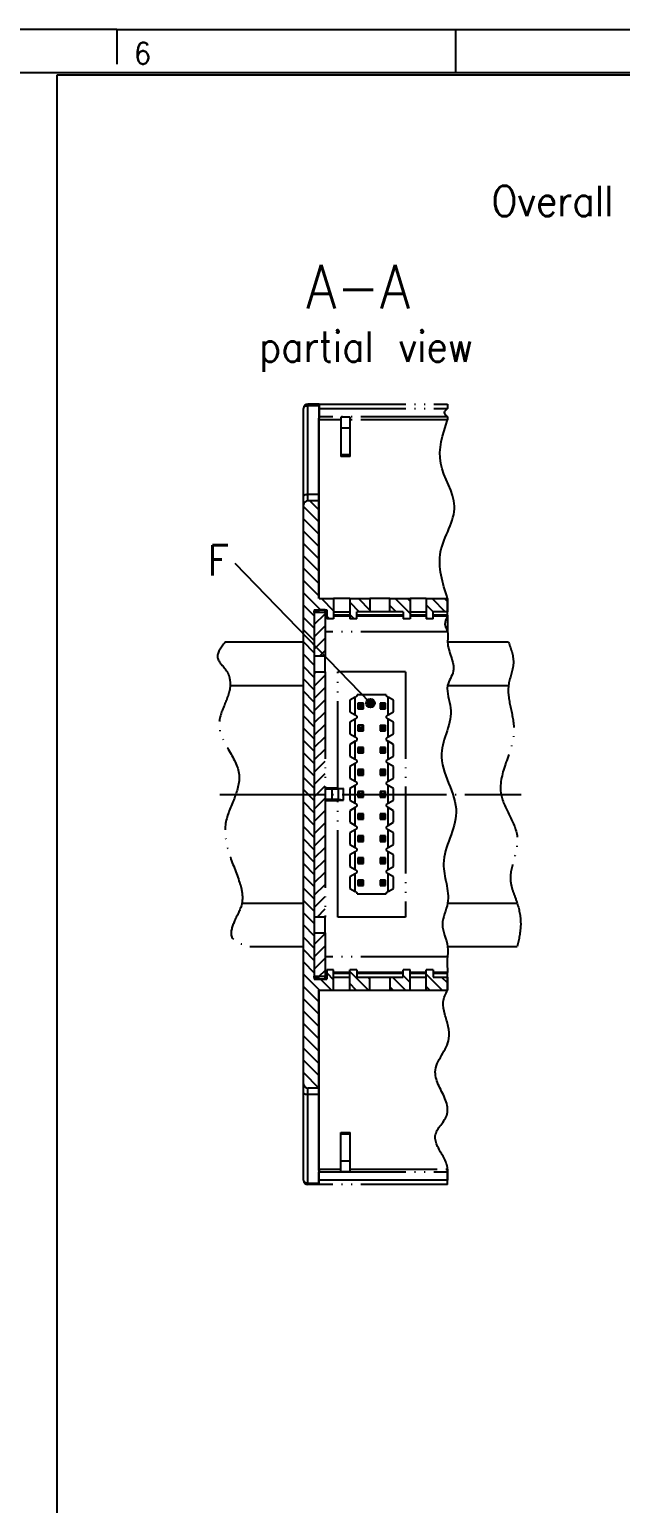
# Model space of a CAD drawing. Header units: millimetres. Extents: x -237 to 357, y 207 to 627.
# Drawn here: x 157 to 225, y 457.8 to 627.2 of the extents above; entities that cross this region are included whole.
import ezdxf

# ---------------------------------------------------------------- set-up
doc = ezdxf.new("R2010")
doc.units = ezdxf.units.MM
doc.linetypes.add('DOT_CENTER', pattern=[14, 12, -1, 0, -1])
doc.linetypes.add('PHANTOM', pattern=[13, 10, -1, 0, -1, 0, -1])
doc.layers.add('1', color=7, linetype='Continuous')
doc.styles.add('CONVERTER_11', font='txt.shx', dxfattribs={"width": 0.9})
doc.dimstyles.get("Standard").update_dxf_attribs({"dimtxt": 0.18, "dimasz": 0.18, "dimexe": 0.18, "dimexo": 0.0625, "dimgap": 0.09, "dimtad": 0, "dimtih": 1, "dimtoh": 1, "dimdec": 4, "dimzin": 0, "dimdsep": 46, "dimtxsty": 'Standard', "dimcen": 0.09, "dimadec": 0, "dimazin": 0, "dimtfac": 1, "dimtdec": 4, "dimtofl": 0, "dimtmove": 0, "dimatfit": 3, "dimfxl": 1, "dimtolj": 1, "dimtzin": 0, "dimarcsym": 0})
pattern_1 = [(225, (0, 0), (0.7071068, -0.7071068), [])]
pattern_2 = [(135, (0, 0), (-0.7071068, -0.7071068), [])]

# ---------------------------------------------------------------- blocks, each defined once
blk = doc.blocks.new('_rahmen__2', base_point=(352, 207.23))
at = {"layer": '1', "color": 2, "linetype": 'Continuous'}
for p, q in [((167, 627.23), (133, 627.23)), ((167, 627.23), (167, 623.23)), ((167, 627.23), (206, 627.23)), ((206, 627.23), (279, 627.23)), ((206, 622.23), (206, 627.23))]:
    blk.add_line(p, q, dxfattribs=at)
at = {"layer": '1', "color": 6, "linetype": 'Continuous'}
for p, q in [((206, 622.23), (133, 622.23)), ((279, 622.23), (206, 622.23))]:
    blk.add_line(p, q, dxfattribs=at)
at = {"layer": '1', "color": 7, "style": 'CONVERTER_11', "width": 0.9}
blk.add_text('6', height=2.5, dxfattribs=at).set_placement((169, 623.23))
blk = doc.blocks.new('A2I_HS_CD', base_point=(352, 207.23))
at = {"layer": '1'}
blk.add_blockref('_rahmen__2', (352, 207.23), dxfattribs=at)
blk = doc.blocks.new('PSTD_0_65x0_65_9-2_54_H_Select__00601676__3', base_point=(196.32, 539.3))
at = {"color": 2, "linetype": 'PHANTOM'}
for p, q in [((194.67, 550.63), (194.67, 550.73)), ((197.97, 550.73), (194.67, 550.73)), ((197.97, 550.73), (197.97, 550.63)), ((194.42, 550.48), (193.82, 550.13)), ((193.82, 550.13), (193.82, 548.79)), ((194.67, 550.63), (194.42, 550.48)), ((194.42, 548.44), (194.42, 550.48)), ((194.74, 549.78), (194.74, 549.14)), ((194.74, 549.78), (194.93, 549.58)), ((195.37, 549.78), (194.74, 549.78)), ((194.93, 549.33), (194.74, 549.14)), ((194.74, 549.14), (195.37, 549.14)), ((194.93, 549.58), (195.18, 549.58)), ((194.93, 549.33), (194.93, 549.58)), ((195.18, 549.33), (194.93, 549.33)), ((195.18, 549.58), (195.37, 549.78)), ((195.18, 549.58), (195.18, 549.33)), ((195.37, 549.14), (195.18, 549.33)), ((195.37, 549.14), (195.37, 549.78)), ((197.91, 549.78), (197.28, 549.78)), ((197.28, 549.78), (197.28, 549.14)), ((197.28, 549.78), (197.47, 549.58)), ((197.47, 549.33), (197.28, 549.14)), ((197.28, 549.14), (197.91, 549.14)), ((197.47, 549.58), (197.72, 549.58)), ((197.47, 549.33), (197.47, 549.58)), ((197.72, 549.33), (197.47, 549.33)), ((197.72, 549.58), (197.91, 549.78)), ((197.72, 549.58), (197.72, 549.33)), ((197.91, 549.14), (197.72, 549.33)), ((197.91, 549.14), (197.91, 549.78)), ((198.22, 550.48), (197.97, 550.63)), ((198.82, 550.13), (198.22, 550.48)), ((198.22, 548.44), (198.22, 550.48)), ((198.82, 548.79), (198.82, 550.13)), ((193.82, 548.79), (194.42, 548.44)), ((194.42, 547.94), (193.82, 547.59)), ((193.82, 547.59), (193.82, 546.25)), ((194.67, 548.29), (194.42, 548.44)), ((194.42, 547.94), (194.67, 548.09)), ((194.42, 545.9), (194.42, 547.94)), ((194.67, 548.09), (194.67, 548.29)), ((198.22, 548.44), (197.97, 548.29)), ((197.97, 548.29), (197.97, 548.09)), ((197.97, 548.09), (198.22, 547.94)), ((198.22, 548.44), (198.82, 548.79)), ((198.82, 547.59), (198.22, 547.94)), ((198.22, 545.9), (198.22, 547.94)), ((198.82, 546.25), (198.82, 547.59)), ((193.82, 546.25), (194.42, 545.9)), ((194.67, 545.75), (194.42, 545.9)), ((194.67, 545.55), (194.67, 545.75)), ((194.74, 547.24), (194.74, 546.6)), ((195.37, 547.24), (194.74, 547.24)), ((194.93, 547.04), (194.74, 547.24)), ((194.74, 546.6), (194.93, 546.79)), ((194.74, 546.6), (195.37, 546.6)), ((194.93, 546.79), (194.93, 547.04)), ((194.93, 547.04), (195.18, 547.04)), ((195.18, 546.79), (194.93, 546.79)), ((195.37, 547.24), (195.18, 547.04)), ((195.18, 547.04), (195.18, 546.79)), ((195.18, 546.79), (195.37, 546.6)), ((195.37, 546.6), (195.37, 547.24)), ((197.28, 547.24), (197.28, 546.6)), ((197.28, 547.24), (197.91, 547.24)), ((197.47, 547.04), (197.28, 547.24)), ((197.28, 546.6), (197.47, 546.79)), ((197.28, 546.6), (197.91, 546.6)), ((197.47, 547.04), (197.72, 547.04)), ((197.47, 546.79), (197.47, 547.04)), ((197.72, 546.79), (197.47, 546.79)), ((197.91, 547.24), (197.72, 547.04)), ((197.72, 547.04), (197.72, 546.79)), ((197.72, 546.79), (197.91, 546.6)), ((197.91, 546.6), (197.91, 547.24)), ((198.22, 545.9), (197.97, 545.75)), ((197.97, 545.75), (197.97, 545.55)), ((198.22, 545.9), (198.82, 546.25)), ((194.42, 545.4), (193.82, 545.05)), ((193.82, 545.05), (193.82, 543.71)), ((194.42, 545.4), (194.67, 545.55)), ((194.42, 543.36), (194.42, 545.4)), ((195.37, 544.7), (194.74, 544.7)), ((194.93, 544.5), (194.74, 544.7)), ((194.74, 544.7), (194.74, 544.06)), ((194.74, 544.06), (194.93, 544.25)), ((194.74, 544.06), (195.37, 544.06)), ((194.93, 544.5), (195.18, 544.5)), ((194.93, 544.25), (194.93, 544.5)), ((195.18, 544.25), (194.93, 544.25)), ((195.37, 544.7), (195.18, 544.5)), ((195.18, 544.5), (195.18, 544.25)), ((195.18, 544.25), (195.37, 544.06)), ((195.37, 544.06), (195.37, 544.7)), ((197.91, 544.7), (197.28, 544.7)), ((197.28, 544.7), (197.28, 544.06)), ((197.47, 544.5), (197.28, 544.7)), ((197.28, 544.06), (197.47, 544.25)), ((197.28, 544.06), (197.91, 544.06)), ((197.47, 544.5), (197.72, 544.5)), ((197.47, 544.25), (197.47, 544.5)), ((197.72, 544.25), (197.47, 544.25)), ((197.91, 544.7), (197.72, 544.5)), ((197.72, 544.5), (197.72, 544.25)), ((197.72, 544.25), (197.91, 544.06)), ((197.91, 544.06), (197.91, 544.7)), ((197.97, 545.55), (198.22, 545.4)), ((198.82, 545.05), (198.22, 545.4)), ((198.22, 543.36), (198.22, 545.4)), ((198.82, 543.71), (198.82, 545.05)), ((193.82, 543.71), (194.42, 543.36)), ((194.42, 542.86), (193.82, 542.51)), ((193.82, 542.51), (193.82, 541.17)), ((194.67, 543.21), (194.42, 543.36)), ((194.42, 542.86), (194.67, 543.01)), ((194.42, 540.82), (194.42, 542.86)), ((194.67, 543.01), (194.67, 543.21)), ((198.22, 543.36), (197.97, 543.21)), ((197.97, 543.21), (197.97, 543.01)), ((197.97, 543.01), (198.22, 542.86)), ((198.22, 543.36), (198.82, 543.71)), ((198.82, 542.51), (198.22, 542.86)), ((198.22, 540.82), (198.22, 542.86)), ((198.82, 541.17), (198.82, 542.51)), ((193.82, 541.17), (194.42, 540.82)), ((194.67, 540.67), (194.42, 540.82)), ((194.67, 540.47), (194.67, 540.67)), ((194.74, 542.16), (194.74, 541.52)), ((195.37, 542.16), (194.74, 542.16)), ((194.93, 541.96), (194.74, 542.16)), ((194.74, 541.52), (194.93, 541.71)), ((194.74, 541.52), (195.37, 541.52)), ((194.93, 541.96), (195.18, 541.96)), ((194.93, 541.71), (194.93, 541.96)), ((195.18, 541.71), (194.93, 541.71)), ((195.18, 541.96), (195.37, 542.16)), ((195.18, 541.96), (195.18, 541.71)), ((195.37, 541.52), (195.18, 541.71)), ((195.37, 541.52), (195.37, 542.16)), ((197.91, 542.16), (197.28, 542.16)), ((197.47, 541.96), (197.28, 542.16)), ((197.28, 542.16), (197.28, 541.52)), ((197.28, 541.52), (197.47, 541.71)), ((197.28, 541.52), (197.91, 541.52)), ((197.47, 541.71), (197.47, 541.96)), ((197.47, 541.96), (197.72, 541.96)), ((197.72, 541.71), (197.47, 541.71)), ((197.91, 542.16), (197.72, 541.96)), ((197.72, 541.96), (197.72, 541.71)), ((197.72, 541.71), (197.91, 541.52)), ((197.91, 541.52), (197.91, 542.16)), ((198.22, 540.82), (197.97, 540.67)), ((197.97, 540.67), (197.97, 540.47)), ((198.22, 540.82), (198.82, 541.17)), ((194.42, 540.32), (193.82, 539.97)), ((193.82, 539.97), (193.82, 538.63)), ((194.42, 540.32), (194.67, 540.47)), ((194.42, 538.28), (194.42, 540.32)), ((195.37, 539.62), (194.74, 539.62)), ((194.74, 539.62), (194.74, 538.98)), ((194.93, 539.42), (194.74, 539.62)), ((194.74, 538.98), (194.93, 539.17)), ((194.74, 538.98), (195.37, 538.98)), ((194.93, 539.17), (194.93, 539.42)), ((194.93, 539.42), (195.18, 539.42)), ((195.18, 539.17), (194.93, 539.17)), ((195.37, 539.62), (195.18, 539.42)), ((195.18, 539.42), (195.18, 539.17)), ((195.18, 539.17), (195.37, 538.98)), ((195.37, 538.98), (195.37, 539.62)), ((197.28, 539.62), (197.28, 538.98)), ((197.91, 539.62), (197.28, 539.62)), ((197.28, 539.62), (197.47, 539.42)), ((197.47, 539.17), (197.28, 538.98)), ((197.28, 538.98), (197.91, 538.98)), ((197.47, 539.17), (197.47, 539.42)), ((197.47, 539.42), (197.72, 539.42)), ((197.72, 539.17), (197.47, 539.17)), ((197.72, 539.42), (197.91, 539.62)), ((197.72, 539.42), (197.72, 539.17)), ((197.91, 538.98), (197.72, 539.17)), ((197.91, 538.98), (197.91, 539.62)), ((197.97, 540.47), (198.22, 540.32)), ((198.82, 539.97), (198.22, 540.32)), ((198.22, 538.28), (198.22, 540.32)), ((198.82, 538.63), (198.82, 539.97)), ((193.82, 538.63), (194.42, 538.28)), ((194.42, 537.78), (193.82, 537.43)), ((193.82, 537.43), (193.82, 536.09)), ((194.67, 538.13), (194.42, 538.28)), ((194.42, 537.78), (194.67, 537.93)), ((194.42, 535.74), (194.42, 537.78)), ((194.67, 537.93), (194.67, 538.13)), ((198.22, 538.28), (197.97, 538.13)), ((197.97, 538.13), (197.97, 537.93)), ((197.97, 537.93), (198.22, 537.78)), ((198.22, 538.28), (198.82, 538.63)), ((198.22, 535.74), (198.22, 537.78)), ((198.82, 537.43), (198.22, 537.78)), ((198.82, 536.09), (198.82, 537.43)), ((193.82, 536.09), (194.42, 535.74)), ((194.67, 535.59), (194.42, 535.74)), ((194.67, 535.39), (194.67, 535.59)), ((194.74, 537.08), (194.74, 536.44)), ((195.37, 537.08), (194.74, 537.08)), ((194.93, 536.88), (194.74, 537.08)), ((194.74, 536.44), (194.93, 536.63)), ((194.74, 536.44), (195.37, 536.44)), ((194.93, 536.63), (194.93, 536.88)), ((194.93, 536.88), (195.18, 536.88)), ((195.18, 536.63), (194.93, 536.63)), ((195.37, 537.08), (195.18, 536.88)), ((195.18, 536.88), (195.18, 536.63)), ((195.18, 536.63), (195.37, 536.44)), ((195.37, 536.44), (195.37, 537.08)), ((197.91, 537.08), (197.28, 537.08)), ((197.28, 537.08), (197.28, 536.44)), ((197.28, 537.08), (197.47, 536.88)), ((197.47, 536.63), (197.28, 536.44)), ((197.28, 536.44), (197.91, 536.44)), ((197.47, 536.63), (197.47, 536.88)), ((197.47, 536.88), (197.72, 536.88)), ((197.72, 536.63), (197.47, 536.63)), ((197.72, 536.88), (197.91, 537.08)), ((197.72, 536.88), (197.72, 536.63)), ((197.91, 536.44), (197.72, 536.63)), ((197.91, 536.44), (197.91, 537.08)), ((198.22, 535.74), (197.97, 535.59)), ((197.97, 535.59), (197.97, 535.39)), ((198.22, 535.74), (198.82, 536.09)), ((194.42, 535.24), (193.82, 534.89)), ((193.82, 534.89), (193.82, 533.55)), ((194.42, 535.24), (194.67, 535.39)), ((194.42, 533.2), (194.42, 535.24)), ((195.37, 534.54), (194.74, 534.54)), ((194.74, 534.54), (194.74, 533.9)), ((194.74, 534.54), (194.93, 534.34)), ((194.93, 534.09), (194.74, 533.9)), ((194.74, 533.9), (195.37, 533.9)), ((194.93, 534.34), (195.18, 534.34)), ((194.93, 534.09), (194.93, 534.34)), ((195.18, 534.09), (194.93, 534.09)), ((195.18, 534.34), (195.37, 534.54)), ((195.18, 534.34), (195.18, 534.09)), ((195.37, 533.9), (195.18, 534.09)), ((195.37, 533.9), (195.37, 534.54)), ((197.28, 534.54), (197.47, 534.34)), ((197.91, 534.54), (197.28, 534.54)), ((197.28, 534.54), (197.28, 533.9)), ((197.47, 534.09), (197.28, 533.9)), ((197.28, 533.9), (197.91, 533.9)), ((197.47, 534.09), (197.47, 534.34)), ((197.47, 534.34), (197.72, 534.34)), ((197.72, 534.09), (197.47, 534.09)), ((197.72, 534.34), (197.91, 534.54)), ((197.72, 534.34), (197.72, 534.09)), ((197.91, 533.9), (197.72, 534.09)), ((197.91, 533.9), (197.91, 534.54)), ((197.97, 535.39), (198.22, 535.24)), ((198.82, 534.89), (198.22, 535.24)), ((198.22, 533.2), (198.22, 535.24)), ((198.82, 533.55), (198.82, 534.89)), ((193.82, 533.55), (194.42, 533.2)), ((194.42, 532.7), (193.82, 532.35)), ((193.82, 532.35), (193.82, 531.01)), ((194.67, 533.05), (194.42, 533.2)), ((194.42, 532.7), (194.67, 532.85)), ((194.42, 530.66), (194.42, 532.7)), ((194.67, 532.85), (194.67, 533.05)), ((198.22, 533.2), (197.97, 533.05)), ((197.97, 533.05), (197.97, 532.85)), ((197.97, 532.85), (198.22, 532.7)), ((198.22, 533.2), (198.82, 533.55)), ((198.22, 530.66), (198.22, 532.7)), ((198.82, 532.35), (198.22, 532.7)), ((198.82, 531.01), (198.82, 532.35)), ((193.82, 531.01), (194.42, 530.66)), ((194.67, 530.51), (194.42, 530.66)), ((194.67, 530.31), (194.67, 530.51)), ((194.74, 532), (194.74, 531.36)), ((194.74, 532), (194.93, 531.8)), ((195.37, 532), (194.74, 532)), ((194.93, 531.55), (194.74, 531.36)), ((194.74, 531.36), (195.37, 531.36)), ((194.93, 531.55), (194.93, 531.8)), ((194.93, 531.8), (195.18, 531.8)), ((195.18, 531.55), (194.93, 531.55)), ((195.18, 531.8), (195.37, 532)), ((195.18, 531.8), (195.18, 531.55)), ((195.37, 531.36), (195.18, 531.55)), ((195.37, 531.36), (195.37, 532)), ((197.91, 532), (197.28, 532)), ((197.28, 532), (197.28, 531.36)), ((197.28, 532), (197.47, 531.8)), ((197.47, 531.55), (197.28, 531.36)), ((197.28, 531.36), (197.91, 531.36)), ((197.47, 531.8), (197.72, 531.8)), ((197.47, 531.55), (197.47, 531.8)), ((197.72, 531.55), (197.47, 531.55)), ((197.72, 531.8), (197.91, 532)), ((197.72, 531.8), (197.72, 531.55)), ((197.91, 531.36), (197.72, 531.55)), ((197.91, 531.36), (197.91, 532)), ((198.22, 530.66), (197.97, 530.51)), ((197.97, 530.51), (197.97, 530.31)), ((198.22, 530.66), (198.82, 531.01)), ((194.42, 530.16), (193.82, 529.81)), ((193.82, 529.81), (193.82, 528.47)), ((194.42, 530.16), (194.67, 530.31)), ((194.42, 528.12), (194.42, 530.16)), ((195.37, 529.46), (194.74, 529.46)), ((194.74, 529.46), (194.74, 528.82)), ((194.74, 529.46), (194.93, 529.26)), ((194.93, 529.01), (194.74, 528.82)), ((194.74, 528.82), (195.37, 528.82)), ((194.93, 529.26), (195.18, 529.26)), ((194.93, 529.01), (194.93, 529.26)), ((195.18, 529.01), (194.93, 529.01)), ((195.18, 529.26), (195.37, 529.46)), ((195.18, 529.26), (195.18, 529.01)), ((195.37, 528.82), (195.18, 529.01)), ((195.37, 528.82), (195.37, 529.46)), ((197.91, 529.46), (197.28, 529.46)), ((197.28, 529.46), (197.28, 528.82)), ((197.28, 529.46), (197.47, 529.26)), ((197.47, 529.01), (197.28, 528.82)), ((197.28, 528.82), (197.91, 528.82)), ((197.47, 529.01), (197.47, 529.26)), ((197.47, 529.26), (197.72, 529.26)), ((197.72, 529.01), (197.47, 529.01)), ((197.72, 529.26), (197.91, 529.46)), ((197.72, 529.26), (197.72, 529.01)), ((197.91, 528.82), (197.72, 529.01)), ((197.91, 528.82), (197.91, 529.46)), ((197.97, 530.31), (198.22, 530.16)), ((198.22, 528.12), (198.22, 530.16)), ((198.82, 529.81), (198.22, 530.16)), ((198.82, 528.47), (198.82, 529.81)), ((193.82, 528.47), (194.42, 528.12)), ((194.42, 528.12), (194.67, 527.97)), ((194.67, 527.87), (194.67, 527.97)), ((194.67, 527.87), (197.97, 527.87)), ((197.97, 527.97), (198.22, 528.12)), ((197.97, 527.97), (197.97, 527.87)), ((198.22, 528.12), (198.82, 528.47))]:
    blk.add_line(p, q, dxfattribs=at)
blk = doc.blocks.new('BC_161_6_GEH-UT_HBUS__H_Select__00449163__4', base_point=(197.37, 539.24))
at = {"linetype": 'Continuous'}
h = blk.add_hatch(dxfattribs=at)
h.set_pattern_fill('_USER', color=2, angle=225, pattern_type=0)
h.set_pattern_definition(pattern_1)
h.paths.add_polyline_path([(190.97, 557.97), (190.97, 555.2), (189.72, 555.2), (189.72, 557.4), (189.72, 560.2), (190.97, 560.2), (190.97, 559.9), (190.97, 559.77)])
h = blk.add_hatch(dxfattribs=at)
h.set_pattern_fill('_USER', color=2, angle=225, pattern_type=0)
h.set_pattern_definition(pattern_1)
h.paths.add_polyline_path([(189.72, 525.2), (189.72, 553.4), (190.97, 553.4), (190.97, 540.02), (190.97, 539.9), (190.97, 538.7), (190.97, 538.57), (190.97, 525.2)])
h = blk.add_hatch(dxfattribs=at)
h.set_pattern_fill('_USER', color=2, angle=225, pattern_type=0)
h.set_pattern_definition(pattern_1)
h.paths.add_polyline_path([(190.97, 518.7), (190.97, 518.83), (190.97, 520.63), (190.97, 523.4), (189.72, 523.4), (189.72, 521.2), (189.72, 518.39), (190.97, 518.39)])
at = {"color": 7, "linetype": 'Continuous'}
for p, q in [((188.47, 573.56), (188.47, 583.65)), ((190.27, 584.15), (188.97, 584.15)), ((190.27, 584.15), (190.27, 583.97)), ((190.27, 583.97), (190.27, 583.65)), ((190.27, 583.65), (190.27, 582.68)), ((190.27, 582.68), (190.27, 582.54)), ((190.27, 582.36), (190.27, 582.54)), ((190.27, 573.81), (190.27, 582.36)), ((188.47, 572.55), (188.47, 573.56)), ((190.27, 573.05), (190.27, 573.81)), ((190.27, 561.8), (190.27, 573.05)), ((188.47, 558.82), (188.47, 572.55)), ((190.27, 560.34), (189.72, 560.34)), ((189.72, 560.2), (189.72, 560.34)), ((189.72, 560.2), (189.72, 557.4)), ((190.27, 560.5), (190.27, 560.52)), ((190.97, 560.5), (190.27, 560.5)), ((190.27, 560.34), (190.27, 560.5)), ((190.97, 560.2), (190.97, 560.5)), ((191.15, 559.9), (190.97, 559.9)), ((193.8, 559.9), (191.95, 559.9)), ((199.95, 559.9), (194.6, 559.9)), ((202.6, 559.9), (200.75, 559.9)), ((205.07, 559.9), (203.4, 559.9)), ((188.47, 519.77), (188.47, 558.82)), ((189.72, 557.4), (189.72, 555.2)), ((189.72, 555.2), (189.72, 554.8)), ((189.72, 554.8), (189.72, 553.4)), ((189.72, 553.4), (189.72, 525.2)), ((189.72, 525.2), (189.72, 523.8)), ((189.72, 523.8), (189.72, 523.4)), ((189.72, 523.4), (189.72, 521.2)), ((189.72, 521.2), (189.72, 518.39)), ((188.47, 506.05), (188.47, 519.77)), ((191.15, 518.7), (190.97, 518.7)), ((193.8, 518.7), (191.95, 518.7)), ((199.95, 518.7), (194.6, 518.7)), ((202.6, 518.7), (200.75, 518.7)), ((205.07, 518.7), (203.4, 518.7)), ((189.72, 518.25), (189.72, 518.39)), ((190.27, 518.25), (189.72, 518.25)), ((190.27, 518.1), (190.27, 518.25)), ((190.27, 518.08), (190.27, 518.1)), ((190.27, 518.1), (190.97, 518.1)), ((190.27, 505.55), (190.27, 516.8)), ((190.97, 518.1), (190.97, 518.39)), ((188.47, 505.03), (188.47, 506.05)), ((188.47, 494.95), (188.47, 505.03)), ((190.27, 504.79), (190.27, 505.55)), ((190.27, 496.23), (190.27, 504.79)), ((190.27, 496.06), (190.27, 496.23)), ((190.27, 496.06), (190.27, 495.92)), ((190.27, 494.95), (190.27, 495.92)), ((190.27, 494.63), (190.27, 494.95)), ((190.27, 494.45), (188.97, 494.45)), ((190.27, 494.45), (190.27, 494.63))]:
    blk.add_line(p, q, dxfattribs=at)
at = {"color": 2, "linetype": 'Continuous'}
for p, q in [((188.97, 583.97), (188.97, 584.15)), ((188.97, 573.81), (188.97, 583.97)), ((188.97, 573.05), (188.97, 573.81)), ((205.07, 560.3), (205.07, 561.8)), ((191.15, 559.77), (190.97, 559.77)), ((193.8, 559.77), (191.95, 559.77)), ((199.95, 559.77), (194.6, 559.77)), ((202.6, 559.77), (200.75, 559.77)), ((205.07, 559.77), (203.4, 559.77)), ((205.07, 559.9), (205.07, 560.3)), ((205.07, 559.9), (205.07, 559.77)), ((205.07, 559.77), (205.07, 557.97)), ((191.15, 518.83), (190.97, 518.83)), ((193.8, 518.83), (191.95, 518.83)), ((199.95, 518.83), (194.6, 518.83)), ((202.6, 518.83), (200.75, 518.83)), ((205.07, 518.83), (203.4, 518.83)), ((205.07, 518.7), (205.07, 518.83)), ((205.07, 518.3), (205.07, 518.7)), ((205.07, 516.8), (205.07, 518.3)), ((188.97, 504.79), (188.97, 505.55)), ((188.97, 494.63), (188.97, 504.79)), ((205.07, 494.95), (190.27, 494.95)), ((205.07, 496.23), (205.07, 495.92)), ((205.07, 495.92), (205.07, 494.95)), ((205.07, 494.45), (205.07, 494.95)), ((188.97, 494.45), (188.97, 494.63))]:
    blk.add_line(p, q, dxfattribs=at)
at = {"color": 2, "linetype": 'PHANTOM'}
for p, q in [((190.27, 584.15), (205.07, 584.15)), ((190.27, 583.65), (205.07, 583.65)), ((205.07, 584.15), (205.07, 583.65)), ((205.07, 582.68), (190.27, 582.68)), ((192.77, 582.36), (190.27, 582.36)), ((193.87, 582.65), (192.77, 582.65)), ((192.77, 582.65), (192.77, 582.36)), ((192.77, 582.36), (192.77, 581.45)), ((192.77, 581.45), (192.77, 578.34)), ((192.77, 581.45), (193.87, 581.45)), ((193.87, 582.36), (193.87, 582.65)), ((205.07, 582.36), (193.87, 582.36)), ((193.87, 581.45), (193.87, 582.36)), ((193.87, 578.34), (193.87, 581.45)), ((205.07, 582.68), (205.07, 582.36)), ((192.77, 578.34), (192.77, 578.15)), ((193.87, 578.34), (192.77, 578.34)), ((193.87, 578.15), (192.77, 578.15)), ((193.87, 578.15), (193.87, 578.34)), ((190.97, 560.2), (189.72, 560.2)), ((190.97, 560.2), (190.97, 559.9)), ((190.97, 559.9), (190.97, 559.77)), ((190.97, 559.77), (190.97, 557.97)), ((190.97, 557.97), (190.97, 555.2)), ((205.07, 557.97), (190.97, 557.97)), ((190.97, 555.2), (189.72, 555.2)), ((190.97, 553.4), (190.97, 555.2)), ((189.72, 553.4), (190.97, 553.4)), ((190.97, 553.4), (190.97, 540.02)), ((200.22, 553.4), (192.42, 553.4)), ((192.42, 540.02), (192.42, 553.4)), ((200.22, 553.4), (200.22, 525.2)), ((192.42, 540.02), (190.97, 540.02)), ((190.97, 540.02), (190.97, 539.9)), ((191.77, 539.9), (190.97, 539.9)), ((190.97, 539.9), (190.97, 538.7)), ((192.47, 539.9), (191.77, 539.9)), ((191.77, 538.7), (191.77, 539.9)), ((192.42, 539.96), (192.42, 540.02)), ((192.42, 539.96), (193.09, 539.96)), ((193.09, 539.96), (192.47, 539.9)), ((192.47, 539.9), (192.47, 538.7)), ((193.09, 538.64), (193.09, 539.96)), ((191.77, 538.7), (190.97, 538.7)), ((190.97, 538.7), (190.97, 538.57)), ((192.42, 538.57), (190.97, 538.57)), ((190.97, 538.57), (190.97, 525.2)), ((192.47, 538.7), (191.77, 538.7)), ((192.42, 538.64), (193.09, 538.64)), ((192.42, 538.57), (192.42, 538.64)), ((192.42, 525.2), (192.42, 538.57)), ((193.09, 538.64), (192.47, 538.7)), ((190.97, 525.2), (189.72, 525.2)), ((190.97, 523.4), (190.97, 525.2)), ((200.22, 525.2), (192.42, 525.2)), ((189.72, 523.4), (190.97, 523.4)), ((190.97, 523.4), (190.97, 520.63)), ((205.07, 520.63), (190.97, 520.63)), ((190.97, 520.63), (190.97, 518.83)), ((190.97, 518.83), (190.97, 518.7)), ((190.97, 518.7), (190.97, 518.39)), ((189.72, 518.39), (190.97, 518.39)), ((192.77, 500.26), (192.77, 500.45)), ((192.77, 500.45), (193.87, 500.45)), ((192.77, 497.15), (192.77, 500.26)), ((193.87, 500.26), (192.77, 500.26)), ((193.87, 500.26), (193.87, 500.45)), ((193.87, 497.15), (193.87, 500.26)), ((193.87, 497.15), (192.77, 497.15)), ((192.77, 496.23), (192.77, 497.15)), ((193.87, 496.23), (193.87, 497.15)), ((190.27, 496.23), (192.77, 496.23)), ((190.27, 495.92), (205.07, 495.92)), ((192.77, 495.95), (192.77, 496.23)), ((192.77, 495.95), (193.87, 495.95)), ((193.87, 495.95), (193.87, 496.23)), ((193.87, 496.23), (205.07, 496.23)), ((205.07, 494.45), (190.27, 494.45))]:
    blk.add_line(p, q, dxfattribs=at)
at = {"color": 7, "linetype": 'Continuous'}
for centre, start, end in [((188.97, 583.65), 90, 180), ((188.97, 494.95), 180, 270)]:
    blk.add_arc(centre, 0.5, start, end, dxfattribs=at)
at = {"layer": '1', "color": 2, "linetype": 'Continuous'}
for points, knots in [([(205.07, 583.65), (204.88, 583.5), (204.5, 583.19), (204.87, 582.85), (205.07, 582.68)], [0, 0, 0, 0, 0.589629, 1.227401, 1.227401, 1.227401, 1.227401]), ([(205.07, 561.8), (204.49, 563.6), (203.34, 567.24), (207.13, 572.34), (203.39, 577.27), (204.51, 580.68), (205.07, 582.36)], [0, 0, 0, 0, 5.434694, 10.94106, 16.10521, 21.176365, 21.176365, 21.176365, 21.176365]), ([(205.07, 559.77), (204.9, 559.47), (204.57, 558.87), (205.12, 558.1), (205.1, 557.38), (205.01, 556.41), (205.49, 555.15), (205.9, 553.68), (205.39, 552.63), (204.94, 551.7), (205.11, 550.5), (205.63, 548.82), (205.04, 546.58), (204, 543.73), (205.18, 540.59), (206.45, 537.37), (205.32, 534.27), (204.34, 531.58), (204.95, 529.08), (205.26, 527.1), (204.7, 525.6), (204.34, 524.35), (204.71, 523.08), (205.18, 521.77), (204.99, 520.31), (205.04, 519.32), (205.07, 518.83)], [0, 0, 0, 0, 0.940723, 1.900905, 2.480949, 3.070826, 4.823688, 6.481218, 7.365356, 8.256462, 9.517704, 10.838764, 13.524232, 16.210134, 19.693119, 23.177993, 26.198113, 29.254111, 31.543016, 33.804272, 35.070739, 36.301841, 37.607297, 38.951641, 40.437851, 41.920667, 41.920667, 41.920667, 41.920667]), ([(205.07, 494.45), (205.07, 494.69), (205.06, 495.18), (205.06, 495.73), (205.07, 496.08), (205.06, 496.65), (204.65, 497.61), (203.9, 498.71), (203.45, 500.13), (204.3, 501.32), (205.24, 502.54), (204.9, 504.28), (204.06, 505.68), (203.39, 507.53), (204.36, 509.34), (205.37, 510.95), (205.17, 512.67), (204.74, 514), (204.4, 515.48), (204.84, 516.36), (205.07, 516.8)], [0, 0, 0, 0, 0.735816, 1.471849, 1.629139, 1.786092, 3.178135, 4.629034, 5.875678, 7.285174, 8.754397, 10.336843, 12.134303, 13.801675, 15.851469, 17.960596, 19.351985, 20.82154, 22.240409, 23.680664, 23.680664, 23.680664, 23.680664])]:
    blk.add_open_spline(points, degree=3, knots=knots, dxfattribs=at)
at = {"layer": '1', "color": 3, "style": 'CONVERTER_11', "width": 0.9}
blk.add_text('partial view', height=3.5, dxfattribs=at).set_placement((183.37, 589.02))
blk = doc.blocks.new('BC_161_6_GEH-OT_U22_H_Select__00448967__5', base_point=(196.18, 539.3))
at = {"linetype": 'Continuous'}
h = blk.add_hatch(dxfattribs=at)
h.set_pattern_fill('_USER', color=2, angle=135, pattern_type=0)
h.set_pattern_definition(pattern_2)
edge = h.paths.add_edge_path()
edge.add_arc((188.97, 572.55), 0.5, 90, 180)
edge.add_line((188.47, 572.55), (188.47, 558.82))
edge.add_line((188.47, 558.82), (188.47, 519.77))
edge.add_line((188.47, 519.77), (188.47, 506.05))
edge.add_arc((188.97, 506.05), 0.5, 180, 270)
edge.add_line((188.97, 505.55), (190.27, 505.55))
edge.add_line((190.27, 505.55), (190.27, 516.8))
edge.add_line((190.27, 516.8), (191.95, 516.8))
edge.add_line((191.95, 516.8), (191.95, 518.3))
edge.add_line((191.95, 518.3), (191.95, 519.13))
edge.add_line((191.95, 519.13), (191.15, 519.13))
edge.add_line((191.15, 519.13), (191.15, 518.08))
edge.add_line((191.15, 518.08), (189.72, 518.08))
edge.add_line((189.72, 518.08), (189.72, 518.25))
edge.add_line((189.72, 518.25), (189.72, 518.39))
edge.add_line((189.72, 518.39), (189.72, 521.2))
edge.add_line((189.72, 521.2), (189.72, 523.4))
edge.add_line((189.72, 523.4), (189.72, 523.8))
edge.add_line((189.72, 523.8), (189.72, 525.2))
edge.add_line((189.72, 525.2), (189.72, 553.4))
edge.add_line((189.72, 553.4), (189.72, 554.8))
edge.add_line((189.72, 554.8), (189.72, 555.2))
edge.add_line((189.72, 555.2), (189.72, 557.4))
edge.add_line((189.72, 557.4), (189.72, 560.2))
edge.add_line((189.72, 560.2), (189.72, 560.34))
edge.add_line((189.72, 560.34), (189.72, 560.52))
edge.add_line((189.72, 560.52), (191.15, 560.52))
edge.add_line((191.15, 560.52), (191.15, 559.47))
edge.add_line((191.15, 559.47), (191.95, 559.47))
edge.add_line((191.95, 559.47), (191.95, 560.3))
edge.add_line((191.95, 560.3), (191.95, 561.8))
edge.add_line((191.95, 561.8), (190.27, 561.8))
edge.add_line((190.27, 561.8), (190.27, 573.05))
edge.add_line((190.27, 573.05), (188.97, 573.05))
h = blk.add_hatch(dxfattribs=at)
h.set_pattern_fill('_USER', color=2, angle=135, pattern_type=0)
h.set_pattern_definition(pattern_2)
h.paths.add_polyline_path([(193.8, 559.47), (194.6, 559.47), (194.6, 560.3), (196.12, 560.3), (196.12, 561.8), (193.8, 561.8), (193.8, 560.3)])
h = blk.add_hatch(dxfattribs=at)
h.set_pattern_fill('_USER', color=2, angle=135, pattern_type=0)
h.set_pattern_definition(pattern_2)
h.paths.add_polyline_path([(200.75, 560.3), (200.75, 559.47), (199.95, 559.47), (199.95, 560.3), (198.42, 560.3), (198.42, 561.8), (200.75, 561.8)])
h = blk.add_hatch(dxfattribs=at)
h.set_pattern_fill('_USER', color=2, angle=135, pattern_type=0)
h.set_pattern_definition(pattern_2)
h.paths.add_polyline_path([(202.6, 561.8), (202.6, 560.3), (202.6, 559.47), (203.4, 559.47), (203.4, 560.3), (205.07, 560.3), (205.07, 561.8)])
h = blk.add_hatch(dxfattribs=at)
h.set_pattern_fill('_USER', color=2, angle=135, pattern_type=0)
h.set_pattern_definition(pattern_2)
h.paths.add_polyline_path([(196.12, 516.8), (193.8, 516.8), (193.8, 518.3), (193.8, 519.13), (194.6, 519.13), (194.6, 518.3), (196.12, 518.3)])
h = blk.add_hatch(dxfattribs=at)
h.set_pattern_fill('_USER', color=2, angle=135, pattern_type=0)
h.set_pattern_definition(pattern_2)
h.paths.add_polyline_path([(200.75, 518.3), (200.75, 519.13), (199.95, 519.13), (199.95, 518.3), (198.42, 518.3), (198.42, 516.8), (200.75, 516.8)])
h = blk.add_hatch(dxfattribs=at)
h.set_pattern_fill('_USER', color=2, angle=135, pattern_type=0)
h.set_pattern_definition(pattern_2)
h.paths.add_polyline_path([(205.07, 518.3), (203.4, 518.3), (203.4, 519.13), (202.6, 519.13), (202.6, 518.3), (202.6, 516.8), (205.07, 516.8)])
at = {"color": 7, "linetype": 'Continuous'}
for p, q in [((188.47, 573.56), (188.47, 583.65)), ((190.27, 584.15), (188.97, 584.15)), ((190.27, 584.15), (190.27, 583.97)), ((190.27, 583.97), (190.27, 583.65)), ((190.27, 583.65), (190.27, 582.68)), ((190.27, 582.68), (190.27, 582.54)), ((190.27, 582.36), (190.27, 582.54)), ((190.27, 573.81), (190.27, 582.36)), ((188.47, 572.55), (188.47, 573.56)), ((190.27, 573.05), (188.97, 573.05)), ((190.27, 573.05), (190.27, 573.81)), ((190.27, 561.8), (190.27, 573.05)), ((188.47, 558.82), (188.47, 572.55)), ((190.27, 561.8), (191.95, 561.8)), ((191.95, 561.8), (191.95, 560.3)), ((193.8, 561.8), (191.95, 561.8)), ((193.8, 561.8), (196.12, 561.8)), ((193.8, 561.8), (193.8, 560.3)), ((196.12, 561.8), (196.12, 560.3)), ((198.42, 561.8), (196.12, 561.8)), ((198.42, 560.3), (198.42, 561.8)), ((198.42, 561.8), (200.75, 561.8)), ((200.75, 561.8), (200.75, 560.3)), ((202.6, 561.8), (200.75, 561.8)), ((202.6, 561.8), (205.07, 561.8)), ((202.6, 561.8), (202.6, 560.3)), ((189.72, 560.52), (191.15, 560.52)), ((189.72, 560.52), (189.72, 560.34)), ((189.72, 560.2), (189.72, 560.34)), ((189.72, 560.2), (189.72, 557.4)), ((191.15, 560.52), (191.15, 559.47)), ((191.95, 559.47), (191.15, 559.47)), ((191.95, 560.3), (191.95, 559.47)), ((191.95, 560.3), (193.8, 560.3)), ((193.8, 560.3), (193.8, 559.47)), ((194.6, 559.47), (193.8, 559.47)), ((194.6, 559.47), (194.6, 560.3)), ((196.12, 560.3), (194.6, 560.3)), ((198.42, 560.3), (196.12, 560.3)), ((199.95, 560.3), (198.42, 560.3)), ((199.95, 560.3), (199.95, 559.47)), ((200.75, 559.47), (199.95, 559.47)), ((200.75, 560.3), (200.75, 559.47)), ((200.75, 560.3), (202.6, 560.3)), ((202.6, 560.3), (202.6, 559.47)), ((203.4, 559.47), (202.6, 559.47)), ((203.4, 559.47), (203.4, 560.3)), ((205.07, 560.3), (203.4, 560.3)), ((188.47, 519.77), (188.47, 558.82)), ((189.72, 557.4), (189.72, 555.2)), ((189.72, 555.2), (189.72, 554.8)), ((189.72, 554.8), (189.72, 553.4)), ((189.72, 553.4), (189.72, 525.2)), ((189.72, 525.2), (189.72, 523.8)), ((189.72, 523.8), (189.72, 523.4)), ((189.72, 523.4), (189.72, 521.2)), ((189.72, 521.2), (189.72, 518.39)), ((188.47, 506.05), (188.47, 519.77)), ((191.15, 519.13), (191.15, 518.08)), ((191.95, 519.13), (191.15, 519.13)), ((191.95, 518.3), (191.95, 519.13)), ((194.6, 519.13), (193.8, 519.13)), ((193.8, 518.3), (193.8, 519.13)), ((194.6, 519.13), (194.6, 518.3)), ((199.95, 518.3), (199.95, 519.13)), ((200.75, 519.13), (199.95, 519.13)), ((200.75, 518.3), (200.75, 519.13)), ((203.4, 519.13), (202.6, 519.13)), ((202.6, 518.3), (202.6, 519.13)), ((203.4, 519.13), (203.4, 518.3)), ((189.72, 518.25), (189.72, 518.39)), ((189.72, 518.25), (189.72, 518.08)), ((189.72, 518.08), (191.15, 518.08)), ((190.27, 516.8), (191.95, 516.8)), ((190.27, 505.55), (190.27, 516.8)), ((191.95, 518.3), (193.8, 518.3)), ((191.95, 516.8), (191.95, 518.3)), ((191.95, 516.8), (193.8, 516.8)), ((193.8, 516.8), (193.8, 518.3)), ((193.8, 516.8), (196.12, 516.8)), ((194.6, 518.3), (196.12, 518.3)), ((196.12, 516.8), (196.12, 518.3)), ((196.12, 518.3), (198.42, 518.3)), ((196.12, 516.8), (198.42, 516.8)), ((198.42, 518.3), (198.42, 516.8)), ((198.42, 518.3), (199.95, 518.3)), ((198.42, 516.8), (200.75, 516.8)), ((200.75, 518.3), (202.6, 518.3)), ((200.75, 516.8), (200.75, 518.3)), ((200.75, 516.8), (202.6, 516.8)), ((202.6, 516.8), (202.6, 518.3)), ((202.6, 516.8), (205.07, 516.8)), ((203.4, 518.3), (205.07, 518.3)), ((188.47, 505.03), (188.47, 506.05)), ((188.47, 494.95), (188.47, 505.03)), ((190.27, 505.55), (188.97, 505.55)), ((190.27, 504.79), (190.27, 505.55)), ((190.27, 496.23), (190.27, 504.79)), ((190.27, 496.06), (190.27, 496.23)), ((190.27, 496.06), (190.27, 495.92)), ((190.27, 494.95), (190.27, 495.92)), ((190.27, 494.63), (190.27, 494.95)), ((190.27, 494.45), (188.97, 494.45)), ((190.27, 494.45), (190.27, 494.63))]:
    blk.add_line(p, q, dxfattribs=at)
at = {"color": 2, "linetype": 'Continuous'}
for p, q in [((188.97, 583.97), (188.97, 584.15)), ((190.27, 583.97), (188.97, 583.97)), ((188.97, 573.81), (188.97, 583.97)), ((188.97, 573.81), (190.27, 573.81)), ((188.97, 573.05), (188.97, 573.81)), ((205.07, 560.3), (205.07, 561.8)), ((205.07, 516.8), (205.07, 518.3)), ((188.97, 504.79), (188.97, 505.55)), ((188.97, 494.63), (188.97, 504.79)), ((190.27, 504.79), (188.97, 504.79)), ((188.97, 494.45), (188.97, 494.63)), ((188.97, 494.63), (190.27, 494.63))]:
    blk.add_line(p, q, dxfattribs=at)
at = {"color": 7, "linetype": 'Continuous'}
for centre, start, end in [((188.97, 583.65), 90, 180), ((188.97, 572.55), 90, 180), ((188.97, 506.05), 180, 270), ((188.97, 494.95), 180, 270)]:
    blk.add_arc(centre, 0.5, start, end, dxfattribs=at)
at = {"color": 2, "linetype": 'Continuous'}
for points, knots in [([(188.97, 583.97), (188.93, 583.97), (188.85, 583.96), (188.73, 583.93), (188.62, 583.88), (188.54, 583.81), (188.49, 583.74), (188.48, 583.68), (188.47, 583.65)], [0, 0, 0, 0, 0.1298654, 0.2545973, 0.3698983, 0.4732445, 0.5649869, 0.6493061, 0.6493061, 0.6493061, 0.6493061]), ([(188.47, 573.56), (188.48, 573.58), (188.49, 573.63), (188.54, 573.69), (188.62, 573.74), (188.73, 573.78), (188.85, 573.8), (188.93, 573.81), (188.97, 573.81)], [0, 0, 0, 0, 0.0660354, 0.1436856, 0.2381322, 0.3488475, 0.4719267, 0.6016085, 0.6016085, 0.6016085, 0.6016085]), ([(188.97, 504.79), (188.93, 504.79), (188.85, 504.79), (188.73, 504.82), (188.62, 504.85), (188.54, 504.9), (188.49, 504.96), (188.48, 505.01), (188.47, 505.03)], [0, 0, 0, 0, 0.1296818, 0.252761, 0.3634764, 0.457923, 0.5355731, 0.6016085, 0.6016085, 0.6016085, 0.6016085]), ([(188.47, 494.95), (188.48, 494.92), (188.49, 494.86), (188.54, 494.78), (188.62, 494.72), (188.73, 494.67), (188.85, 494.64), (188.93, 494.63), (188.97, 494.63)], [0, 0, 0, 0, 0.0843192, 0.1760616, 0.2794077, 0.3947087, 0.5194407, 0.6493061, 0.6493061, 0.6493061, 0.6493061])]:
    blk.add_open_spline(points, degree=3, knots=knots, dxfattribs=at)
at = {"layer": '1', "color": 2, "linetype": 'DOT_CENTER'}
blk.add_line((178.84, 539.3), (213.52, 539.3), dxfattribs=at)
blk = doc.blocks.new('Teilansicht1__6', base_point=(195.55, 558.38))
at = {"layer": '1', "color": 2, "linetype": 'PHANTOM'}
for p, q in [((188.47, 556.8), (179.47, 556.8)), ((212.07, 556.8), (205.07, 556.8)), ((180.03, 551.8), (188.47, 551.8)), ((205.07, 551.8), (212.07, 551.8)), ((181.4, 526.8), (188.47, 526.8)), ((205.07, 526.8), (213.07, 526.8)), ((182.37, 521.8), (188.47, 521.8)), ((205.07, 521.8), (213.07, 521.8))]:
    blk.add_line(p, q, dxfattribs=at)
for points, knots in [([(179.47, 556.8), (178.98, 556.18), (178.02, 554.96), (179.63, 553.77), (180, 552.63), (180.11, 551.28), (179.39, 549.59), (178.37, 547.1), (179.82, 544.42), (181.5, 541.69), (180.5, 538.59), (179.13, 535.76), (179.83, 532.35), (180.93, 529.92), (181.46, 528.01), (181.47, 526.42), (180.58, 525.01), (179.71, 522.54), (181.39, 522.07), (182.37, 521.8)], [0, 0, 0, 0, 2.000703, 3.936497, 4.768597, 5.594432, 7.940614, 10.193949, 13.282807, 16.460279, 19.388404, 22.445114, 25.764671, 29.300809, 30.518009, 31.704388, 33.906471, 35.696224, 38.183479, 38.183479, 38.183479, 38.183479]), ([(212.07, 556.8), (212.37, 555.98), (212.97, 554.31), (211.77, 551.8), (212.33, 549.17), (212.98, 546.19), (211.75, 543.06), (210.74, 539.66), (212.21, 536.89), (213.39, 534.36), (212.67, 531.78), (212.1, 529.71), (212.59, 528.03), (213.24, 526.45), (213.64, 524.29), (213.26, 522.63), (213.07, 521.8)], [0, 0, 0, 0, 2.523191, 5.123238, 7.756885, 10.406824, 14.102824, 17.645381, 20.43715, 23.22049, 25.712226, 28.195716, 29.498021, 30.841257, 33.364253, 35.905886, 35.905886, 35.905886, 35.905886])]:
    blk.add_open_spline(points, degree=3, knots=knots, dxfattribs=at)
at = {"layer": '1', "color": 3, "style": 'CONVERTER_11', "width": 0.9}
blk.add_text('F', height=3.5, dxfattribs=at).set_placement((177.46, 564.46))
at = {"layer": '1', "color": 6, "insert": (194.77, 595.15), "char_height": 5, "attachment_point": 8, "line_spacing_factor": 1.320528, "style": 'CONVERTER_11'}
blk.add_mtext('A-A', dxfattribs=at)
blk = doc.blocks.new('Vordans1__15', base_point=(255.98011, 515.02712))
at = {"layer": '1'}
h = blk.add_hatch(color=2, dxfattribs=at)
edge = h.paths.add_edge_path()
edge.add_arc((196.1753, 549.77679), 0.5, 0, 360)
at = {"layer": '1', "color": 2, "linetype": 'Continuous'}
for p, q in [((160.12512, 287.02712), (160.12512, 622.02712)), ((160.12512, 622.02712), (351.8351, 622.02712))]:
    blk.add_line(p, q, dxfattribs=at)
at = {"layer": '1', "color": 2}
blk.add_circle((196.1753, 549.77679), 0.5, dxfattribs=at)
for name, p in [('Teilansicht1__6', (195.55418, 558.38468)), ('BC_161_6_GEH-UT_HBUS__H_Select__00449163__4', (197.36547, 539.2412)), ('BC_161_6_GEH-OT_U22_H_Select__00448967__5', (196.18279, 539.29831)), ('PSTD_0_65x0_65_9-2_54_H_Select__00601676__3', (196.32498, 539.29831))]:
    blk.add_blockref(name, p)
at = {"layer": '1', "color": 3, "style": 'CONVERTER_11', "width": 0.9}
blk.add_text('Overall dimensions compliant DIN 43880', height=3.5, dxfattribs=at).set_placement((210.11229, 605.76273))
at = {"layer": '1', "color": 2, "linetype": 'Continuous', "has_arrowhead": 0}
blk.add_leader([(196.1753, 549.77679), (180.60396, 565.83928)], dimstyle='Standard', dxfattribs=at)

msp = doc.modelspace()

# ---------------------------------------------------------------- block references
for name, p in [('A2I_HS_CD', (352, 207.23)), ('Vordans1__15', (255.98, 515.03))]:
    msp.add_blockref(name, p)

doc.saveas('drawing.dxf')
